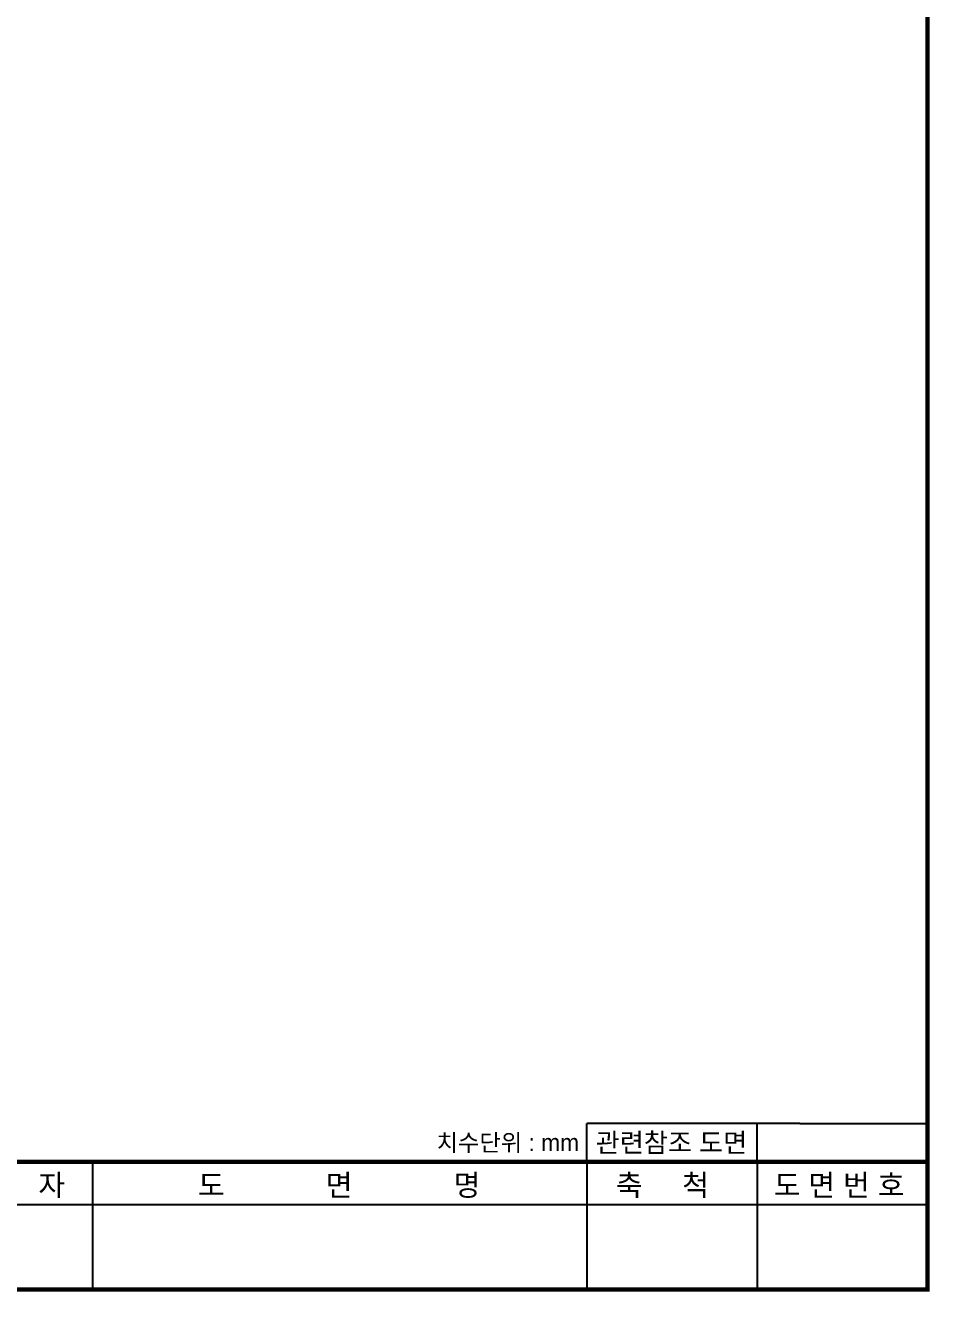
# Model space of a CAD drawing. Extents: x -20 to 861, y -20 to 614.
# Drawn here: x 609.2 to 821.5, y 19.5 to 316.8 of the extents above; entities that cross this region are included whole.
import ezdxf
from ezdxf.enums import TextEntityAlignment as Align

# ---------------------------------------------------------------- set-up
doc = ezdxf.new("R2010")
doc.units = 0
doc.header["$LTSCALE"] = 1000
doc.header["$MEASUREMENT"] = 0
doc.layers.get('0').update_dxf_attribs({"linetype": 'CONTINUOUS'})
doc.layers.add('A-BORDER', color=7, linetype='CONTINUOUS')
doc.layers.add('A-TEXT03', color=7, linetype='CONTINUOUS')
doc.styles.add('견고딕', font='Gngt_01.ttf')

msp = doc.modelspace()

# ---------------------------------------------------------------- linework, layer by layer
for p, q in [((791, 59), (741, 59)), ((781, 50), (781, 59)), ((791, 59), (821, 59))]:
    msp.add_line(p, q)
at = {"color": 7}
msp.add_line((741, 50), (741, 59), dxfattribs=at)
at = {"layer": 'A-BORDER', "const_width": 1}
msp.add_lwpolyline([(821, 20), (821, 574), (60, 574), (60, 20)], close=True, dxfattribs=at)
msp.add_lwpolyline([(60, 50), (821, 50)], dxfattribs=at)
at = {"layer": 'A-BORDER'}
for points in [[(625, 50), (625, 20)], [(741, 50), (741, 20)], [(781, 50), (781, 20)], [(180, 40), (821, 40)]]:
    msp.add_lwpolyline(points, dxfattribs=at)

# ---------------------------------------------------------------- texts
at = {"layer": 'A-TEXT03', "style": '견고딕'}
msp.add_text('치수단위 : mm', height=4, dxfattribs=at).set_placement((739.22, 54.5), align=Align.MIDDLE_RIGHT)
msp.add_text('관련참조 도면', height=4.5, dxfattribs=at).set_placement((760.89, 54.5), align=Align.MIDDLE_CENTER)
for s, p in [('자', (612.32, 42)), ('면', (679.76, 42)), ('명', (709.76, 42)), ('축     척', (747.86, 42)), ('도 면 번 호', (784.91, 42)), ('도', (649.76, 42))]:
    msp.add_text(s, height=5, dxfattribs=at).set_placement(p)

doc.saveas('drawing.dxf')
